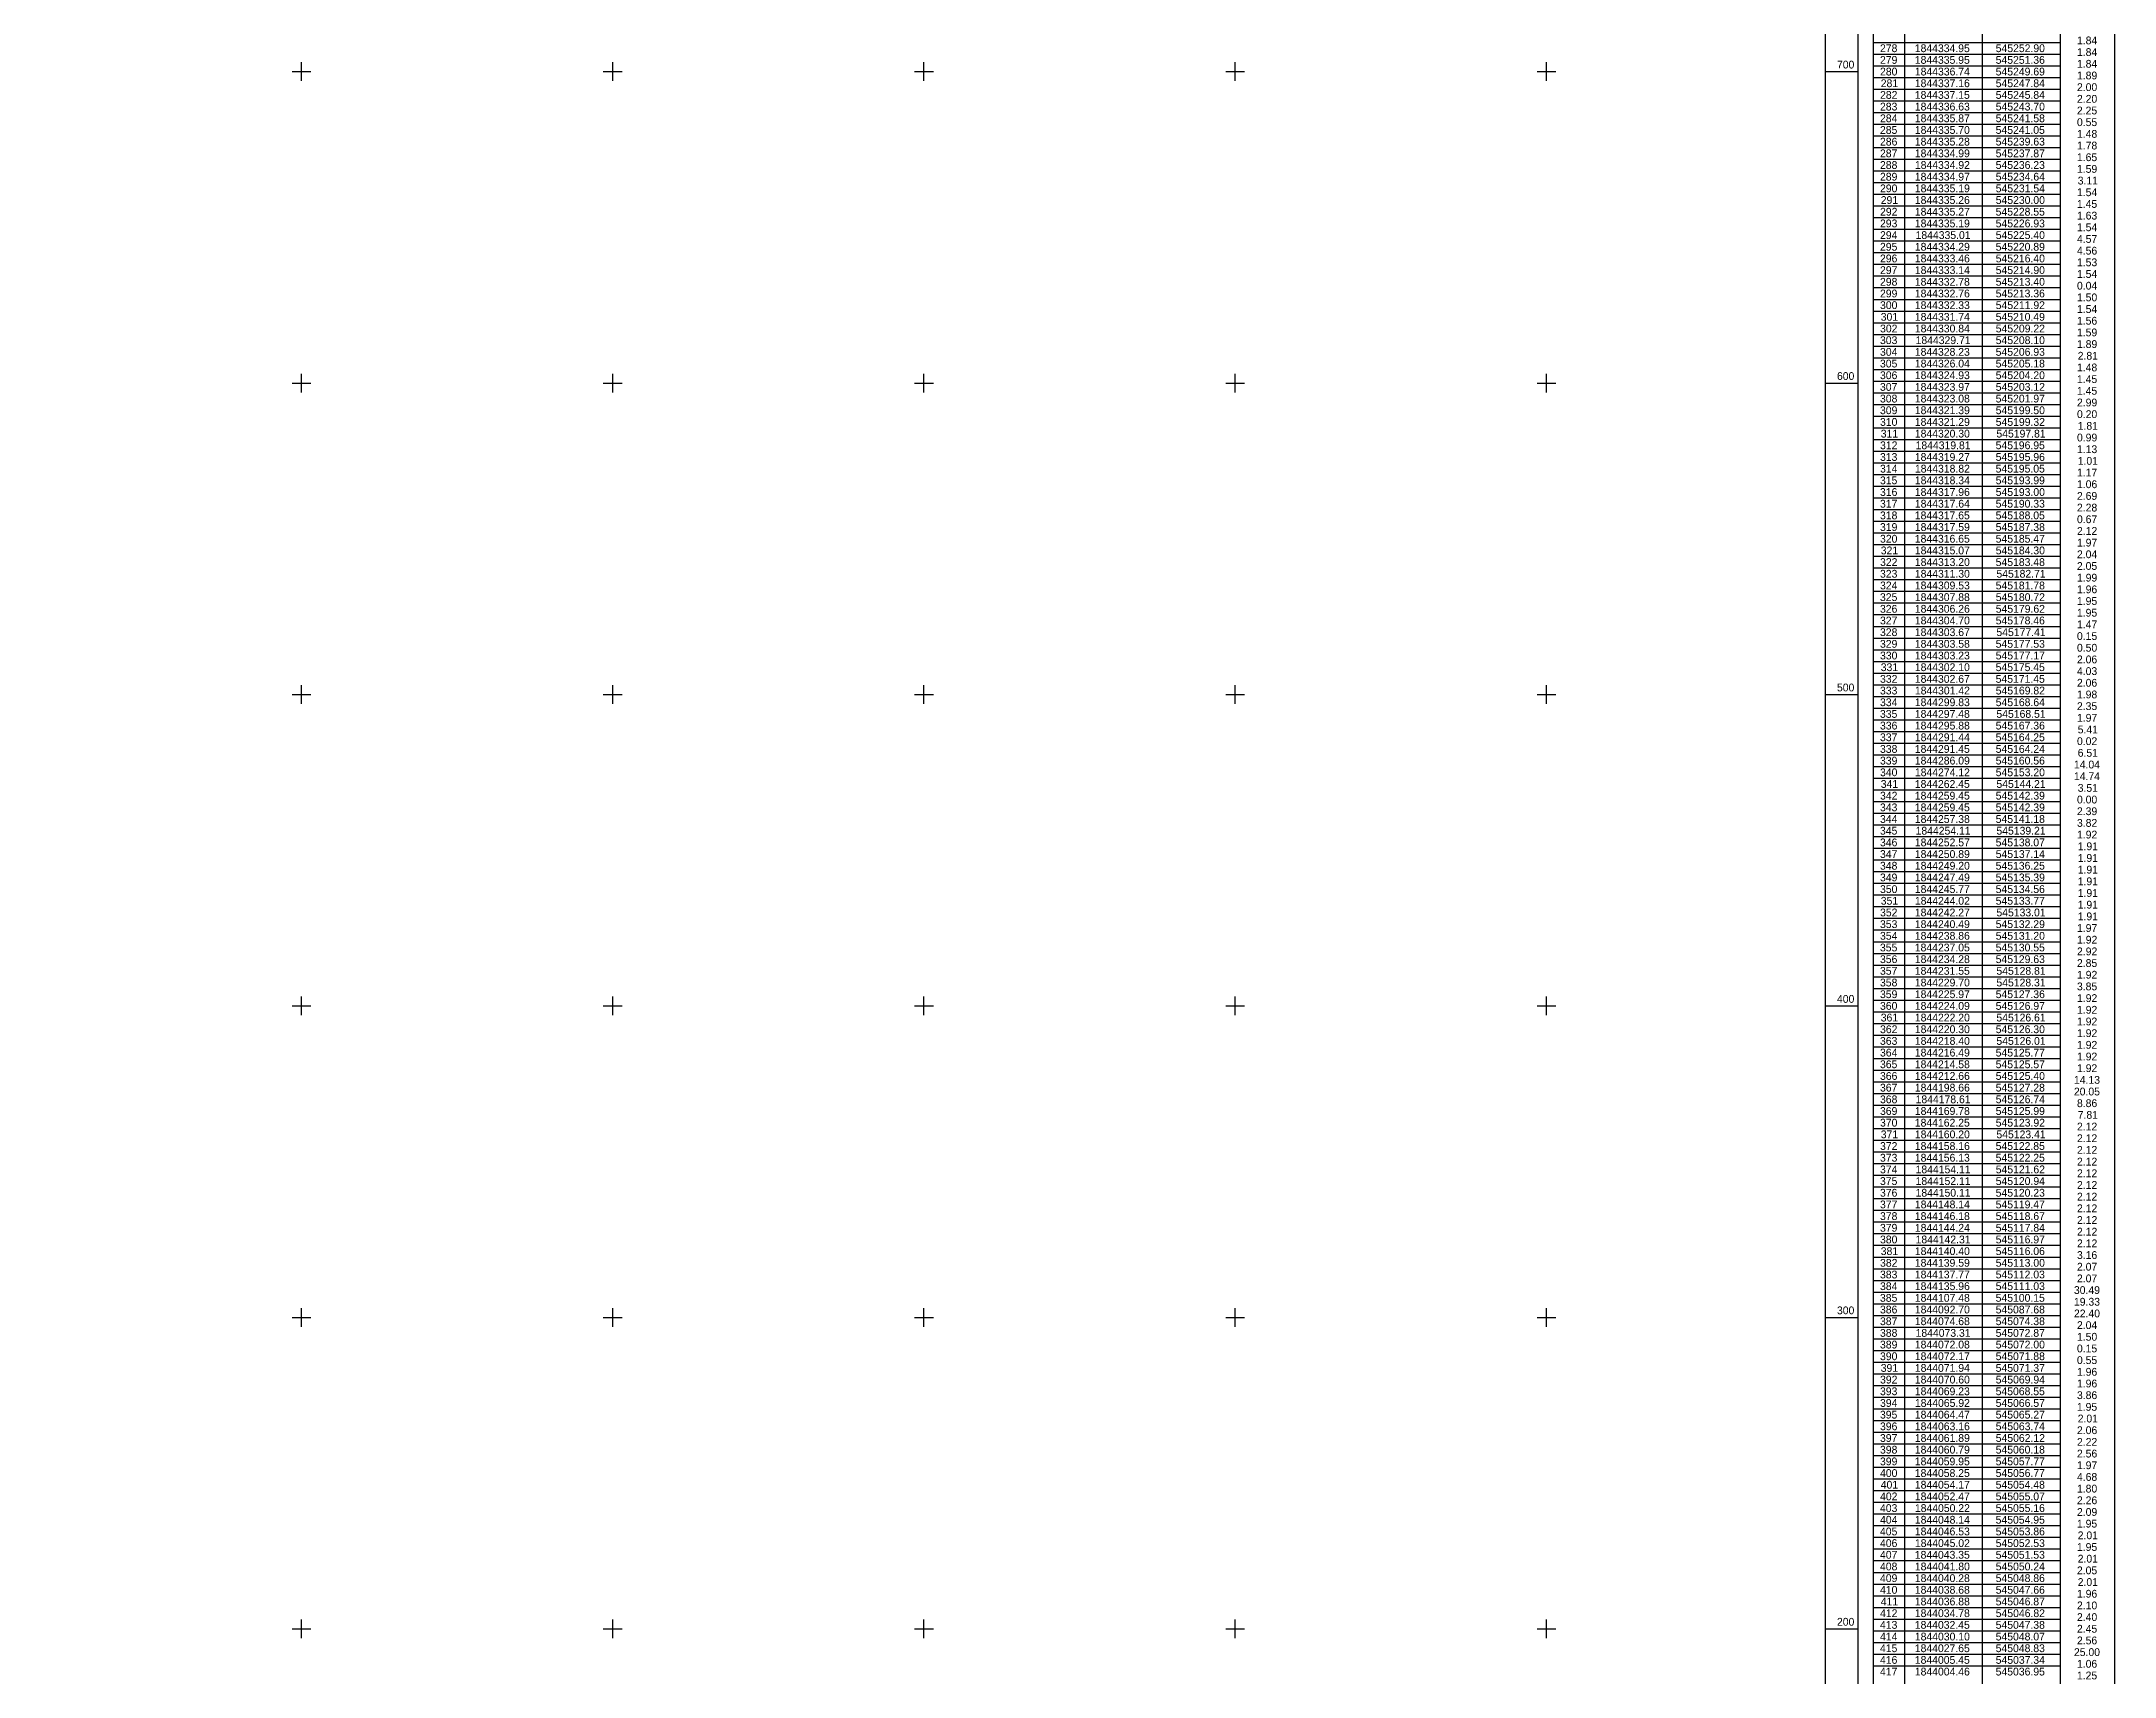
# Model space of a CAD drawing. Extents: x 542197 to 550482, y 1822129 to 1845893.
# Drawn here: x 549817 to 550482, y 1843185 to 1843710 of the extents above; entities that cross this region are included whole.
import ezdxf

# ---------------------------------------------------------------- set-up
doc = ezdxf.new("R2010")
doc.units = 0
doc.layers.add('Level 63', color=7, linetype='Continuous')

msp = doc.modelspace()

# ---------------------------------------------------------------- linework, layer by layer
at = {"layer": 'Level 63'}
for p, q in [((550404.92, 1844759.68), (550404.92, 1842734.38)), ((550414.92, 1844755.73), (550414.92, 1842734.38)), ((550464.92, 1844755.73), (550464.92, 1842734.38)), ((550482.42, 1844759.68), (550482.42, 1842734.38)), ((550439.92, 1844751.88), (550439.92, 1842734.38)), ((550404.92, 1843709.38), (550464.92, 1843709.38)), ((549900, 1843697), (549900, 1843703)), ((550000, 1843697), (550000, 1843703)), ((550100, 1843697), (550100, 1843703)), ((550200, 1843697), (550200, 1843703)), ((550300, 1843697), (550300, 1843703)), ((550404.92, 1843705.63), (550464.92, 1843705.63)), ((549897, 1843700), (549903, 1843700)), ((549997, 1843700), (550003, 1843700)), ((550097, 1843700), (550103, 1843700)), ((550197, 1843700), (550203, 1843700)), ((550297, 1843700), (550303, 1843700)), ((550389.42, 1843700), (550399.92, 1843700)), ((550404.92, 1843701.88), (550464.92, 1843701.88)), ((550404.92, 1843698.13), (550464.92, 1843698.13)), ((550404.92, 1843694.38), (550464.92, 1843694.38)), ((550404.92, 1843690.63), (550464.92, 1843690.63)), ((550404.92, 1843686.88), (550464.92, 1843686.88)), ((550404.92, 1843683.13), (550464.92, 1843683.13)), ((550404.92, 1843679.38), (550464.92, 1843679.38)), ((550404.92, 1843675.63), (550464.92, 1843675.63)), ((550404.92, 1843671.88), (550464.92, 1843671.88)), ((550404.92, 1843668.13), (550464.92, 1843668.13)), ((550404.92, 1843664.38), (550464.92, 1843664.38)), ((550404.92, 1843660.63), (550464.92, 1843660.63)), ((550404.92, 1843656.88), (550464.92, 1843656.88)), ((550404.92, 1843653.13), (550464.92, 1843653.13)), ((550404.92, 1843649.38), (550464.92, 1843649.38)), ((550404.92, 1843645.63), (550464.92, 1843645.63)), ((550404.92, 1843641.88), (550464.92, 1843641.88)), ((550404.92, 1843638.13), (550464.92, 1843638.13)), ((550404.92, 1843634.38), (550464.92, 1843634.38)), ((550404.92, 1843630.63), (550464.92, 1843630.63)), ((550404.92, 1843626.88), (550464.92, 1843626.88)), ((550404.92, 1843623.13), (550464.92, 1843623.13)), ((550404.92, 1843619.38), (550464.92, 1843619.38)), ((550404.92, 1843615.63), (550464.92, 1843615.63)), ((550404.92, 1843611.88), (550464.92, 1843611.88)), ((549900, 1843597), (549900, 1843603)), ((550000, 1843597), (550000, 1843603)), ((550100, 1843597), (550100, 1843603)), ((550200, 1843597), (550200, 1843603)), ((550300, 1843597), (550300, 1843603)), ((550404.92, 1843608.13), (550464.92, 1843608.13)), ((550404.92, 1843604.38), (550464.92, 1843604.38)), ((549897, 1843600), (549903, 1843600)), ((549997, 1843600), (550003, 1843600)), ((550097, 1843600), (550103, 1843600)), ((550197, 1843600), (550203, 1843600)), ((550297, 1843600), (550303, 1843600)), ((550389.42, 1843600), (550399.92, 1843600)), ((550404.92, 1843600.63), (550464.92, 1843600.63)), ((550404.92, 1843596.88), (550464.92, 1843596.88)), ((550404.92, 1843593.13), (550464.92, 1843593.13)), ((550404.92, 1843589.38), (550464.92, 1843589.38)), ((550404.92, 1843585.63), (550464.92, 1843585.63)), ((550404.92, 1843581.88), (550464.92, 1843581.88)), ((550404.92, 1843578.13), (550464.92, 1843578.13)), ((550404.92, 1843574.38), (550464.92, 1843574.38)), ((550404.92, 1843570.63), (550464.92, 1843570.63)), ((550404.92, 1843566.88), (550464.92, 1843566.88)), ((550404.92, 1843563.13), (550464.92, 1843563.13)), ((550404.92, 1843559.38), (550464.92, 1843559.38)), ((550404.92, 1843555.63), (550464.92, 1843555.63)), ((550404.92, 1843551.88), (550464.92, 1843551.88)), ((550404.92, 1843548.13), (550464.92, 1843548.13)), ((550404.92, 1843544.38), (550464.92, 1843544.38)), ((550404.92, 1843540.63), (550464.92, 1843540.63)), ((550404.92, 1843536.88), (550464.92, 1843536.88)), ((550404.92, 1843533.13), (550464.92, 1843533.13)), ((550404.92, 1843529.38), (550464.92, 1843529.38)), ((550404.92, 1843525.63), (550464.92, 1843525.63)), ((550404.92, 1843521.88), (550464.92, 1843521.88)), ((550404.92, 1843518.13), (550464.92, 1843518.13)), ((550404.92, 1843514.38), (550464.92, 1843514.38)), ((550404.92, 1843510.63), (550464.92, 1843510.63)), ((549900, 1843497), (549900, 1843503)), ((550000, 1843497), (550000, 1843503)), ((550100, 1843497), (550100, 1843503)), ((550200, 1843497), (550200, 1843503)), ((550300, 1843497), (550300, 1843503)), ((550404.92, 1843506.88), (550464.92, 1843506.88)), ((550404.92, 1843503.13), (550464.92, 1843503.13)), ((549897, 1843500), (549903, 1843500)), ((549997, 1843500), (550003, 1843500)), ((550097, 1843500), (550103, 1843500)), ((550197, 1843500), (550203, 1843500)), ((550297, 1843500), (550303, 1843500)), ((550389.42, 1843500), (550399.92, 1843500)), ((550404.92, 1843499.38), (550464.92, 1843499.38)), ((550404.92, 1843495.63), (550464.92, 1843495.63)), ((550404.92, 1843491.88), (550464.92, 1843491.88)), ((550404.92, 1843488.13), (550464.92, 1843488.13)), ((550404.92, 1843484.38), (550464.92, 1843484.38)), ((550404.92, 1843480.63), (550464.92, 1843480.63)), ((550404.92, 1843476.88), (550464.92, 1843476.88)), ((550404.92, 1843473.13), (550464.92, 1843473.13)), ((550404.92, 1843469.38), (550464.92, 1843469.38)), ((550404.92, 1843465.63), (550464.92, 1843465.63)), ((550404.92, 1843461.88), (550464.92, 1843461.88)), ((550404.92, 1843458.13), (550464.92, 1843458.13)), ((550404.92, 1843454.38), (550464.92, 1843454.38)), ((550404.92, 1843450.63), (550464.92, 1843450.63)), ((550404.92, 1843446.88), (550464.92, 1843446.88)), ((550404.92, 1843443.13), (550464.92, 1843443.13)), ((550404.92, 1843439.38), (550464.92, 1843439.38)), ((550404.92, 1843435.63), (550464.92, 1843435.63)), ((550404.92, 1843431.88), (550464.92, 1843431.88)), ((550404.92, 1843428.13), (550464.92, 1843428.13)), ((550404.92, 1843424.38), (550464.92, 1843424.38)), ((550404.92, 1843420.63), (550464.92, 1843420.63)), ((550404.92, 1843416.88), (550464.92, 1843416.88)), ((550404.92, 1843413.13), (550464.92, 1843413.13)), ((550404.92, 1843409.38), (550464.92, 1843409.38)), ((549900, 1843397), (549900, 1843403)), ((550000, 1843397), (550000, 1843403)), ((550100, 1843397), (550100, 1843403)), ((550200, 1843397), (550200, 1843403)), ((550300, 1843397), (550300, 1843403)), ((550404.92, 1843405.63), (550464.92, 1843405.63)), ((549897, 1843400), (549903, 1843400)), ((549997, 1843400), (550003, 1843400)), ((550097, 1843400), (550103, 1843400)), ((550197, 1843400), (550203, 1843400)), ((550297, 1843400), (550303, 1843400)), ((550389.42, 1843400), (550399.92, 1843400)), ((550404.92, 1843401.88), (550464.92, 1843401.88)), ((550404.92, 1843398.13), (550464.92, 1843398.13)), ((550404.92, 1843394.38), (550464.92, 1843394.38)), ((550404.92, 1843390.63), (550464.92, 1843390.63)), ((550404.92, 1843386.88), (550464.92, 1843386.88)), ((550404.92, 1843383.13), (550464.92, 1843383.13)), ((550404.92, 1843379.38), (550464.92, 1843379.38)), ((550404.92, 1843375.63), (550464.92, 1843375.63)), ((550404.92, 1843371.88), (550464.92, 1843371.88)), ((550404.92, 1843368.13), (550464.92, 1843368.13)), ((550404.92, 1843364.38), (550464.92, 1843364.38)), ((550404.92, 1843360.63), (550464.92, 1843360.63)), ((550404.92, 1843356.88), (550464.92, 1843356.88)), ((550404.92, 1843353.13), (550464.92, 1843353.13)), ((550404.92, 1843349.38), (550464.92, 1843349.38)), ((550404.92, 1843345.63), (550464.92, 1843345.63)), ((550404.92, 1843341.88), (550464.92, 1843341.88)), ((550404.92, 1843338.13), (550464.92, 1843338.13)), ((550404.92, 1843334.38), (550464.92, 1843334.38)), ((550404.92, 1843330.63), (550464.92, 1843330.63)), ((550404.92, 1843326.88), (550464.92, 1843326.88)), ((550404.92, 1843323.13), (550464.92, 1843323.13)), ((550404.92, 1843319.38), (550464.92, 1843319.38)), ((550404.92, 1843315.63), (550464.92, 1843315.63)), ((550404.92, 1843311.88), (550464.92, 1843311.88)), ((549900, 1843297), (549900, 1843303)), ((550000, 1843297), (550000, 1843303)), ((550100, 1843297), (550100, 1843303)), ((550200, 1843297), (550200, 1843303)), ((550300, 1843297), (550300, 1843303)), ((550404.92, 1843308.13), (550464.92, 1843308.13)), ((550404.92, 1843304.38), (550464.92, 1843304.38)), ((549897, 1843300), (549903, 1843300)), ((549997, 1843300), (550003, 1843300)), ((550097, 1843300), (550103, 1843300)), ((550197, 1843300), (550203, 1843300)), ((550297, 1843300), (550303, 1843300)), ((550389.42, 1843300), (550399.92, 1843300)), ((550404.92, 1843300.63), (550464.92, 1843300.63)), ((550404.92, 1843296.88), (550464.92, 1843296.88)), ((550404.92, 1843293.13), (550464.92, 1843293.13)), ((550404.92, 1843289.38), (550464.92, 1843289.38)), ((550404.92, 1843285.63), (550464.92, 1843285.63)), ((550404.92, 1843281.88), (550464.92, 1843281.88)), ((550404.92, 1843278.13), (550464.92, 1843278.13)), ((550404.92, 1843274.38), (550464.92, 1843274.38)), ((550404.92, 1843270.63), (550464.92, 1843270.63)), ((550404.92, 1843266.88), (550464.92, 1843266.88)), ((550404.92, 1843263.13), (550464.92, 1843263.13)), ((550404.92, 1843259.38), (550464.92, 1843259.38)), ((550404.92, 1843255.63), (550464.92, 1843255.63)), ((550404.92, 1843251.88), (550464.92, 1843251.88)), ((550404.92, 1843248.13), (550464.92, 1843248.13)), ((550404.92, 1843244.38), (550464.92, 1843244.38)), ((550404.92, 1843240.63), (550464.92, 1843240.63)), ((550404.92, 1843236.88), (550464.92, 1843236.88)), ((550404.92, 1843233.13), (550464.92, 1843233.13)), ((550404.92, 1843229.38), (550464.92, 1843229.38)), ((550404.92, 1843225.63), (550464.92, 1843225.63)), ((550404.92, 1843221.88), (550464.92, 1843221.88)), ((550404.92, 1843218.13), (550464.92, 1843218.13)), ((550404.92, 1843214.38), (550464.92, 1843214.38)), ((550404.92, 1843210.63), (550464.92, 1843210.63)), ((549900, 1843197), (549900, 1843203)), ((550000, 1843197), (550000, 1843203)), ((550100, 1843197), (550100, 1843203)), ((550200, 1843197), (550200, 1843203)), ((550300, 1843197), (550300, 1843203)), ((550404.92, 1843206.88), (550464.92, 1843206.88)), ((550404.92, 1843203.13), (550464.92, 1843203.13)), ((549897, 1843200), (549903, 1843200)), ((549997, 1843200), (550003, 1843200)), ((550097, 1843200), (550103, 1843200)), ((550197, 1843200), (550203, 1843200)), ((550297, 1843200), (550303, 1843200)), ((550389.42, 1843200), (550399.92, 1843200)), ((550404.92, 1843199.38), (550464.92, 1843199.38)), ((550404.92, 1843195.63), (550464.92, 1843195.63)), ((550404.92, 1843191.88), (550464.92, 1843191.88)), ((550404.92, 1843188.13), (550464.92, 1843188.13))]:
    msp.add_line(p, q, dxfattribs=at)
for points in [[(542202.44, 1845862.31), (550399.92, 1845862.31), (550399.92, 1839658.45), (542202.44, 1839658.45), (542202.44, 1845862.31)], [(542212.94, 1845851.81), (550389.42, 1845851.81), (550389.42, 1839668.95), (542212.94, 1839668.95), (542212.94, 1845851.81)]]:
    msp.add_lwpolyline(points, dxfattribs=at)

# ---------------------------------------------------------------- texts
for s, p in [('278', (550407.08, 1843706.26)), ('1844334.95', (550418.26, 1843706.26)), ('545252.90', (550444.25, 1843706.26)), ('1.84', (550470.35, 1843708.76)), ('700', (550393.26, 1843701)), ('279', (550407.08, 1843702.51)), ('1844335.95', (550418.26, 1843702.51)), ('545251.36', (550444.24, 1843702.51)), ('1.84', (550470.35, 1843705.01)), ('1.84', (550470.35, 1843701.26)), ('280', (550407.09, 1843698.76)), ('281', (550407.32, 1843695.01)), ('1844336.74', (550418.28, 1843698.76)), ('1844337.16', (550418.27, 1843695.01)), ('545249.69', (550444.24, 1843698.76)), ('545247.84', (550444.25, 1843695.01)), ('2.00', (550470.35, 1843693.76)), ('1.89', (550470.35, 1843697.51)), ('283', (550407.08, 1843687.51)), ('282', (550407.1, 1843691.26)), ('1844337.15', (550418.26, 1843691.26)), ('1844336.63', (550418.27, 1843687.51)), ('545245.84', (550444.25, 1843691.26)), ('545243.70', (550444.25, 1843687.51)), ('2.25', (550470.34, 1843686.26)), ('2.20', (550470.35, 1843690.01)), ('285', (550407.07, 1843680.01)), ('284', (550407.09, 1843683.76)), ('1844335.87', (550418.27, 1843683.76)), ('1844335.70', (550418.28, 1843680.01)), ('545241.58', (550444.24, 1843683.76)), ('545241.05', (550444.23, 1843680.01)), ('0.55', (550470.34, 1843682.51)), ('286', (550407.08, 1843676.26)), ('1844335.28', (550418.27, 1843676.26)), ('545239.63', (550444.24, 1843676.26)), ('1.48', (550470.35, 1843678.76)), ('1.78', (550470.35, 1843675.01)), ('287', (550407.08, 1843672.51)), ('288', (550407.08, 1843668.76)), ('1844334.99', (550418.27, 1843672.51)), ('1844334.92', (550418.29, 1843668.76)), ('545237.87', (550444.24, 1843672.51)), ('545236.23', (550444.24, 1843668.76)), ('1.65', (550470.34, 1843671.26)), ('1.59', (550470.35, 1843667.51)), ('289', (550407.08, 1843665.01)), ('290', (550407.09, 1843661.26)), ('1844335.19', (550418.27, 1843661.26)), ('1844334.97', (550418.27, 1843665.01)), ('545234.64', (550444.25, 1843665.01)), ('545231.54', (550444.25, 1843661.26)), ('1.54', (550470.35, 1843660.01)), ('3.11', (550470.59, 1843663.76)), ('292', (550407.1, 1843653.76)), ('291', (550407.32, 1843657.51)), ('1844335.26', (550418.27, 1843657.51)), ('1844335.27', (550418.27, 1843653.76)), ('545228.55', (550444.23, 1843653.76)), ('545230.00', (550444.25, 1843657.51)), ('1.45', (550470.34, 1843656.26)), ('293', (550407.08, 1843650.01)), ('294', (550407.09, 1843646.26)), ('1844335.19', (550418.27, 1843650.01)), ('1844335.01', (550418.51, 1843646.26)), ('545226.93', (550444.24, 1843650.01)), ('545225.40', (550444.25, 1843646.26)), ('1.63', (550470.35, 1843652.51)), ('1.54', (550470.35, 1843648.76)), ('295', (550407.07, 1843642.51)), ('1844334.29', (550418.27, 1843642.51)), ('545220.89', (550444.24, 1843642.51)), ('4.57', (550470.35, 1843645.01)), ('4.56', (550470.35, 1843641.26)), ('296', (550407.08, 1843638.76)), ('297', (550407.08, 1843635.01)), ('1844333.46', (550418.27, 1843638.76)), ('1844333.14', (550418.28, 1843635.01)), ('545216.40', (550444.25, 1843638.76)), ('545214.90', (550444.25, 1843635.01)), ('1.53', (550470.35, 1843637.51)), ('1.54', (550470.35, 1843633.76)), ('298', (550407.08, 1843631.26)), ('299', (550407.08, 1843627.51)), ('1844332.78', (550418.27, 1843631.26)), ('1844332.76', (550418.27, 1843627.51)), ('545213.40', (550444.25, 1843631.26)), ('545213.36', (550444.24, 1843627.51)), ('0.04', (550470.35, 1843630.01)), ('1.50', (550470.35, 1843626.26)), ('300', (550407.09, 1843623.76)), ('301', (550407.32, 1843620.01)), ('1844332.33', (550418.27, 1843623.76)), ('1844331.74', (550418.28, 1843620.01)), ('545210.49', (550444.24, 1843620.01)), ('545211.92', (550444.26, 1843623.76)), ('1.54', (550470.35, 1843622.51)), ('302', (550407.1, 1843616.26)), ('1844330.84', (550418.28, 1843616.26)), ('545209.22', (550444.26, 1843616.26)), ('1.56', (550470.35, 1843618.76)), ('1.59', (550470.35, 1843615.01)), ('303', (550407.08, 1843612.51)), ('304', (550407.09, 1843608.76)), ('1844328.23', (550418.27, 1843608.76)), ('1844329.71', (550418.51, 1843612.51)), ('545208.10', (550444.25, 1843612.51)), ('545206.93', (550444.24, 1843608.76)), ('1.89', (550470.35, 1843611.26)), ('2.81', (550470.59, 1843607.51)), ('600', (550393.26, 1843601)), ('305', (550407.07, 1843605.01)), ('306', (550407.08, 1843601.26)), ('1844326.04', (550418.28, 1843605.01)), ('1844324.93', (550418.27, 1843601.26)), ('545205.18', (550444.24, 1843605.01)), ('545204.20', (550444.25, 1843601.26)), ('1.45', (550470.34, 1843600.01)), ('1.48', (550470.35, 1843603.76)), ('307', (550407.08, 1843597.51)), ('308', (550407.08, 1843593.76)), ('1844323.08', (550418.27, 1843593.76)), ('1844323.97', (550418.27, 1843597.51)), ('545201.97', (550444.24, 1843593.76)), ('545203.12', (550444.26, 1843597.51)), ('1.45', (550470.34, 1843596.26)), ('309', (550407.08, 1843590.01)), ('310', (550407.09, 1843586.26)), ('1844321.39', (550418.27, 1843590.01)), ('1844321.29', (550418.27, 1843586.26)), ('545199.50', (550444.25, 1843590.01)), ('545199.32', (550444.26, 1843586.26)), ('0.20', (550470.35, 1843588.76)), ('2.99', (550470.35, 1843592.51)), ('311', (550407.32, 1843582.51)), ('1844320.30', (550418.28, 1843582.51)), ('545197.81', (550444.48, 1843582.51)), ('0.99', (550470.35, 1843581.26)), ('1.81', (550470.59, 1843585.01)), ('313', (550407.08, 1843575.01)), ('312', (550407.1, 1843578.76)), ('1844319.27', (550418.27, 1843575.01)), ('1844319.81', (550418.51, 1843578.76)), ('545196.95', (550444.23, 1843578.76)), ('545195.96', (550444.24, 1843575.01)), ('1.13', (550470.35, 1843577.51)), ('1.01', (550470.59, 1843573.76)), ('315', (550407.07, 1843567.51)), ('314', (550407.09, 1843571.26)), ('1844318.34', (550418.28, 1843567.51)), ('1844318.82', (550418.29, 1843571.26)), ('545195.05', (550444.23, 1843571.26)), ('545193.99', (550444.24, 1843567.51)), ('1.17', (550470.35, 1843570.01)), ('1.06', (550470.35, 1843566.26)), ('316', (550407.08, 1843563.76)), ('317', (550407.08, 1843560.01)), ('1844317.96', (550418.27, 1843563.76)), ('1844317.64', (550418.28, 1843560.01)), ('545193.00', (550444.25, 1843563.76)), ('545190.33', (550444.24, 1843560.01)), ('2.69', (550470.35, 1843562.51)), ('318', (550407.08, 1843556.26)), ('1844317.65', (550418.26, 1843556.26)), ('545188.05', (550444.23, 1843556.26)), ('0.67', (550470.35, 1843555.01)), ('2.28', (550470.35, 1843558.76)), ('319', (550407.08, 1843552.51)), ('320', (550407.09, 1843548.76)), ('1844317.59', (550418.27, 1843552.51)), ('1844316.65', (550418.26, 1843548.76)), ('545187.38', (550444.24, 1843552.51)), ('545185.47', (550444.24, 1843548.76)), ('2.12', (550470.36, 1843551.26)), ('1.97', (550470.35, 1843547.51)), ('322', (550407.1, 1843541.26)), ('321', (550407.32, 1843545.01)), ('1844315.07', (550418.27, 1843545.01)), ('1844313.20', (550418.28, 1843541.26)), ('545183.48', (550444.24, 1843541.26)), ('545184.30', (550444.25, 1843545.01)), ('2.05', (550470.34, 1843540.01)), ('2.04', (550470.35, 1843543.76)), ('323', (550407.08, 1843537.51)), ('324', (550407.09, 1843533.76)), ('1844311.30', (550418.28, 1843537.51)), ('1844309.53', (550418.27, 1843533.76)), ('545181.78', (550444.24, 1843533.76)), ('545182.71', (550444.48, 1843537.51)), ('1.99', (550470.35, 1843536.26)), ('325', (550407.07, 1843530.01)), ('326', (550407.08, 1843526.26)), ('1844307.88', (550418.27, 1843530.01)), ('1844306.26', (550418.27, 1843526.26)), ('545180.72', (550444.26, 1843530.01)), ('545179.62', (550444.26, 1843526.26)), ('1.95', (550470.34, 1843528.76)), ('1.96', (550470.35, 1843532.51)), ('327', (550407.08, 1843522.51)), ('1844304.70', (550418.28, 1843522.51)), ('545178.46', (550444.24, 1843522.51)), ('1.95', (550470.34, 1843525.01)), ('1.47', (550470.35, 1843521.26)), ('328', (550407.08, 1843518.76)), ('329', (550407.08, 1843515.01)), ('1844303.58', (550418.27, 1843515.01)), ('1844303.67', (550418.27, 1843518.76)), ('545177.53', (550444.24, 1843515.01)), ('545177.41', (550444.48, 1843518.76)), ('0.15', (550470.34, 1843517.51)), ('0.50', (550470.35, 1843513.76)), ('330', (550407.09, 1843511.26)), ('331', (550407.32, 1843507.51)), ('1844303.23', (550418.27, 1843511.26)), ('1844302.10', (550418.28, 1843507.51)), ('545175.45', (550444.23, 1843507.51)), ('545177.17', (550444.24, 1843511.26)), ('4.03', (550470.35, 1843506.26)), ('2.06', (550470.35, 1843510.01)), ('500', (550393.26, 1843501)), ('333', (550407.08, 1843500.01)), ('332', (550407.1, 1843503.76)), ('1844302.67', (550418.27, 1843503.76)), ('1844301.42', (550418.29, 1843500.01)), ('545171.45', (550444.23, 1843503.76)), ('545169.82', (550444.26, 1843500.01)), ('2.06', (550470.35, 1843502.51)), ('334', (550407.09, 1843496.26)), ('1844299.83', (550418.27, 1843496.26)), ('545168.64', (550444.25, 1843496.26)), ('2.35', (550470.34, 1843495.01)), ('1.98', (550470.35, 1843498.76)), ('335', (550407.07, 1843492.51)), ('336', (550407.08, 1843488.76)), ('1844297.48', (550418.27, 1843492.51)), ('1844295.88', (550418.27, 1843488.76)), ('545167.36', (550444.24, 1843488.76)), ('545168.51', (550444.48, 1843492.51)), ('1.97', (550470.35, 1843491.26)), ('5.41', (550470.59, 1843487.51)), ('337', (550407.08, 1843485.01)), ('338', (550407.08, 1843481.26)), ('1844291.45', (550418.26, 1843481.26)), ('1844291.44', (550418.28, 1843485.01)), ('545164.25', (550444.23, 1843485.01)), ('545164.24', (550444.25, 1843481.26)), ('0.02', (550470.36, 1843483.76)), ('6.51', (550470.59, 1843480.01)), ('339', (550407.08, 1843477.51)), ('340', (550407.09, 1843473.76)), ('1844286.09', (550418.27, 1843477.51)), ('1844274.12', (550418.29, 1843473.76)), ('545160.56', (550444.24, 1843477.51)), ('545153.20', (550444.25, 1843473.76)), ('14.04', (550469.38, 1843476.26)), ('341', (550407.32, 1843470.01)), ('1844262.45', (550418.26, 1843470.01)), ('545144.21', (550444.48, 1843470.01)), ('14.74', (550469.38, 1843472.51)), ('3.51', (550470.59, 1843468.76)), ('343', (550407.08, 1843462.51)), ('342', (550407.1, 1843466.26)), ('1844259.45', (550418.26, 1843466.26)), ('1844259.45', (550418.26, 1843462.51)), ('545142.39', (550444.24, 1843466.26)), ('545142.39', (550444.24, 1843462.51)), ('0.00', (550470.35, 1843465.01)), ('2.39', (550470.35, 1843461.26)), ('345', (550407.07, 1843455.01)), ('344', (550407.09, 1843458.76)), ('1844257.38', (550418.27, 1843458.76)), ('1844254.11', (550418.51, 1843455.01)), ('545141.18', (550444.24, 1843458.76)), ('545139.21', (550444.48, 1843455.01)), ('3.82', (550470.36, 1843457.51)), ('1.92', (550470.36, 1843453.76)), ('346', (550407.08, 1843451.26)), ('347', (550407.08, 1843447.51)), ('1844250.89', (550418.27, 1843447.51)), ('1844252.57', (550418.27, 1843451.26)), ('545138.07', (550444.24, 1843451.26)), ('545137.14', (550444.25, 1843447.51)), ('1.91', (550470.59, 1843450.01)), ('348', (550407.08, 1843443.76)), ('349', (550407.08, 1843440.01)), ('1844247.49', (550418.27, 1843440.01)), ('1844249.20', (550418.28, 1843443.76)), ('545136.25', (550444.23, 1843443.76)), ('545135.39', (550444.24, 1843440.01)), ('1.91', (550470.59, 1843446.26)), ('1.91', (550470.59, 1843442.51)), ('350', (550407.09, 1843436.26)), ('1844245.77', (550418.27, 1843436.26)), ('545134.56', (550444.24, 1843436.26)), ('1.91', (550470.59, 1843438.76)), ('1.91', (550470.59, 1843435.01)), ('352', (550407.1, 1843428.76)), ('351', (550407.32, 1843432.51)), ('1844242.27', (550418.27, 1843428.76)), ('1844244.02', (550418.29, 1843432.51)), ('545133.77', (550444.24, 1843432.51)), ('545133.01', (550444.48, 1843428.76)), ('1.91', (550470.59, 1843431.26)), ('1.91', (550470.59, 1843427.51)), ('353', (550407.08, 1843425.01)), ('354', (550407.09, 1843421.26)), ('1844240.49', (550418.27, 1843425.01)), ('1844238.86', (550418.27, 1843421.26)), ('545132.29', (550444.24, 1843425.01)), ('545131.20', (550444.25, 1843421.26)), ('1.97', (550470.35, 1843423.76)), ('1.92', (550470.36, 1843420.01)), ('355', (550407.07, 1843417.51)), ('356', (550407.08, 1843413.76)), ('1844237.05', (550418.26, 1843417.51)), ('1844234.28', (550418.27, 1843413.76)), ('545130.55', (550444.23, 1843417.51)), ('545129.63', (550444.24, 1843413.76)), ('2.92', (550470.36, 1843416.26)), ('357', (550407.08, 1843410.01)), ('1844231.55', (550418.26, 1843410.01)), ('545128.81', (550444.48, 1843410.01)), ('2.85', (550470.34, 1843412.51)), ('1.92', (550470.36, 1843408.76)), ('400', (550393.26, 1843401)), ('358', (550407.08, 1843406.26)), ('359', (550407.08, 1843402.51)), ('1844229.70', (550418.28, 1843406.26)), ('1844225.97', (550418.27, 1843402.51)), ('545127.36', (550444.24, 1843402.51)), ('545128.31', (550444.48, 1843406.26)), ('3.85', (550470.34, 1843405.01)), ('1.92', (550470.36, 1843401.26)), ('360', (550407.09, 1843398.76)), ('361', (550407.32, 1843395.01)), ('1844224.09', (550418.27, 1843398.76)), ('1844222.20', (550418.28, 1843395.01)), ('545126.97', (550444.24, 1843398.76)), ('545126.61', (550444.48, 1843395.01)), ('1.92', (550470.36, 1843397.51)), ('1.92', (550470.36, 1843393.76)), ('363', (550407.08, 1843387.51)), ('362', (550407.1, 1843391.26)), ('1844220.30', (550418.28, 1843391.26)), ('1844218.40', (550418.28, 1843387.51)), ('545126.30', (550444.25, 1843391.26)), ('545126.01', (550444.48, 1843387.51)), ('1.92', (550470.36, 1843390.01)), ('365', (550407.07, 1843380.01)), ('364', (550407.09, 1843383.76)), ('1844216.49', (550418.27, 1843383.76)), ('1844214.58', (550418.27, 1843380.01)), ('545125.77', (550444.24, 1843383.76)), ('545125.57', (550444.24, 1843380.01)), ('1.92', (550470.36, 1843386.26)), ('1.92', (550470.36, 1843382.51)), ('366', (550407.08, 1843376.26)), ('1844212.66', (550418.27, 1843376.26)), ('545125.40', (550444.25, 1843376.26)), ('14.13', (550469.38, 1843375.01)), ('1.92', (550470.36, 1843378.76)), ('367', (550407.08, 1843372.51)), ('368', (550407.08, 1843368.76)), ('1844198.66', (550418.27, 1843372.51)), ('1844178.61', (550418.51, 1843368.76)), ('545127.28', (550444.24, 1843372.51)), ('545126.74', (550444.25, 1843368.76)), ('20.05', (550469.37, 1843371.26)), ('8.86', (550470.35, 1843367.51)), ('369', (550407.08, 1843365.01)), ('370', (550407.09, 1843361.26)), ('1844169.78', (550418.27, 1843365.01)), ('1844162.25', (550418.26, 1843361.26)), ('545125.99', (550444.24, 1843365.01)), ('545123.92', (550444.26, 1843361.26)), ('2.12', (550470.36, 1843360.01)), ('7.81', (550470.59, 1843363.76)), ('372', (550407.1, 1843353.76)), ('371', (550407.32, 1843357.51)), ('1844160.20', (550418.28, 1843357.51)), ('1844158.16', (550418.27, 1843353.76)), ('545122.85', (550444.23, 1843353.76)), ('545123.41', (550444.48, 1843357.51)), ('2.12', (550470.36, 1843356.26)), ('373', (550407.08, 1843350.01)), ('1844156.13', (550418.27, 1843350.01)), ('545122.25', (550444.23, 1843350.01)), ('2.12', (550470.36, 1843352.51)), ('2.12', (550470.36, 1843348.76)), ('375', (550407.07, 1843342.51)), ('374', (550407.09, 1843346.26)), ('1844154.11', (550418.51, 1843346.26)), ('1844152.11', (550418.51, 1843342.51)), ('545120.94', (550444.25, 1843342.51)), ('545121.62', (550444.26, 1843346.26)), ('2.12', (550470.36, 1843345.01)), ('2.12', (550470.36, 1843341.26)), ('376', (550407.08, 1843338.76)), ('377', (550407.08, 1843335.01)), ('1844148.14', (550418.28, 1843335.01)), ('1844150.11', (550418.51, 1843338.76)), ('545120.23', (550444.24, 1843338.76)), ('545119.47', (550444.24, 1843335.01)), ('2.12', (550470.36, 1843337.51)), ('2.12', (550470.36, 1843333.76)), ('378', (550407.08, 1843331.26)), ('379', (550407.08, 1843327.51)), ('1844146.18', (550418.27, 1843331.26)), ('1844144.24', (550418.28, 1843327.51)), ('545118.67', (550444.24, 1843331.26)), ('545117.84', (550444.25, 1843327.51)), ('2.12', (550470.36, 1843330.01)), ('380', (550407.09, 1843323.76)), ('381', (550407.32, 1843320.01)), ('1844140.40', (550418.28, 1843320.01)), ('1844142.31', (550418.51, 1843323.76)), ('545116.97', (550444.24, 1843323.76)), ('545116.06', (550444.24, 1843320.01)), ('2.12', (550470.36, 1843326.26)), ('2.12', (550470.36, 1843322.51)), ('382', (550407.1, 1843316.26)), ('1844139.59', (550418.27, 1843316.26)), ('545113.00', (550444.25, 1843316.26)), ('3.16', (550470.35, 1843318.76)), ('2.07', (550470.35, 1843315.01)), ('383', (550407.08, 1843312.51)), ('384', (550407.09, 1843308.76)), ('1844137.77', (550418.27, 1843312.51)), ('1844135.96', (550418.27, 1843308.76)), ('545112.03', (550444.24, 1843312.51)), ('545111.03', (550444.24, 1843308.76)), ('30.49', (550469.37, 1843307.51)), ('2.07', (550470.35, 1843311.26)), ('300', (550393.26, 1843301)), ('385', (550407.07, 1843305.01)), ('386', (550407.08, 1843301.26)), ('1844107.48', (550418.27, 1843305.01)), ('1844092.70', (550418.28, 1843301.26)), ('545100.15', (550444.23, 1843305.01)), ('545087.68', (550444.24, 1843301.26)), ('22.40', (550469.38, 1843300.01)), ('19.33', (550469.38, 1843303.76)), ('387', (550407.08, 1843297.51)), ('388', (550407.08, 1843293.76)), ('1844074.68', (550418.27, 1843297.51)), ('1844073.31', (550418.51, 1843293.76)), ('545074.38', (550444.24, 1843297.51)), ('545072.87', (550444.24, 1843293.76)), ('2.04', (550470.35, 1843296.26)), ('389', (550407.08, 1843290.01)), ('1844072.08', (550418.27, 1843290.01)), ('545072.00', (550444.25, 1843290.01)), ('0.15', (550470.34, 1843288.76)), ('1.50', (550470.35, 1843292.51)), ('390', (550407.09, 1843286.26)), ('391', (550407.32, 1843282.51)), ('1844072.17', (550418.27, 1843286.26)), ('1844071.94', (550418.28, 1843282.51)), ('545071.88', (550444.24, 1843286.26)), ('545071.37', (550444.24, 1843282.51)), ('0.55', (550470.34, 1843285.01)), ('1.96', (550470.35, 1843281.26)), ('393', (550407.08, 1843275.01)), ('392', (550407.1, 1843278.76)), ('1844070.60', (550418.28, 1843278.76)), ('1844069.23', (550418.27, 1843275.01)), ('545068.55', (550444.23, 1843275.01)), ('545069.94', (550444.25, 1843278.76)), ('3.86', (550470.35, 1843273.76)), ('1.96', (550470.35, 1843277.51)), ('395', (550407.07, 1843267.51)), ('394', (550407.09, 1843271.26)), ('1844064.47', (550418.27, 1843267.51)), ('1844065.92', (550418.29, 1843271.26)), ('545066.57', (550444.24, 1843271.26)), ('545065.27', (550444.24, 1843267.51)), ('1.95', (550470.34, 1843270.01)), ('396', (550407.08, 1843263.76)), ('397', (550407.08, 1843260.01)), ('1844061.89', (550418.27, 1843260.01)), ('1844063.16', (550418.27, 1843263.76)), ('545063.74', (550444.25, 1843263.76)), ('545062.12', (550444.26, 1843260.01)), ('2.06', (550470.35, 1843262.51)), ('2.01', (550470.59, 1843266.26)), ('398', (550407.08, 1843256.26)), ('1844060.79', (550418.27, 1843256.26)), ('545060.18', (550444.24, 1843256.26)), ('2.56', (550470.35, 1843255.01)), ('2.22', (550470.36, 1843258.76)), ('400', (550407.09, 1843248.76)), ('399', (550407.08, 1843252.51)), ('1844059.95', (550418.26, 1843252.51)), ('1844058.25', (550418.26, 1843248.76)), ('545057.77', (550444.24, 1843252.51)), ('545056.77', (550444.24, 1843248.76)), ('4.68', (550470.35, 1843247.51)), ('1.97', (550470.35, 1843251.26)), ('402', (550407.1, 1843241.26)), ('401', (550407.32, 1843245.01)), ('1844054.17', (550418.27, 1843245.01)), ('1844052.47', (550418.27, 1843241.26)), ('545054.48', (550444.24, 1843245.01)), ('545055.07', (550444.24, 1843241.26)), ('2.26', (550470.35, 1843240.01)), ('1.80', (550470.35, 1843243.76)), ('403', (550407.08, 1843237.51)), ('404', (550407.09, 1843233.76)), ('1844048.14', (550418.28, 1843233.76)), ('1844050.22', (550418.29, 1843237.51)), ('545054.95', (550444.23, 1843233.76)), ('545055.16', (550444.24, 1843237.51)), ('2.09', (550470.35, 1843236.26)), ('405', (550407.07, 1843230.01)), ('1844046.53', (550418.27, 1843230.01)), ('545053.86', (550444.24, 1843230.01)), ('1.95', (550470.34, 1843232.51)), ('2.01', (550470.59, 1843228.76)), ('406', (550407.08, 1843226.26)), ('407', (550407.08, 1843222.51)), ('1844043.35', (550418.26, 1843222.51)), ('1844045.02', (550418.29, 1843226.26)), ('545052.53', (550444.24, 1843226.26)), ('545051.53', (550444.24, 1843222.51)), ('1.95', (550470.34, 1843225.01)), ('2.01', (550470.59, 1843221.26)), ('408', (550407.08, 1843218.76)), ('409', (550407.08, 1843215.01)), ('1844040.28', (550418.27, 1843215.01)), ('1844041.80', (550418.28, 1843218.76)), ('545050.24', (550444.25, 1843218.76)), ('545048.86', (550444.24, 1843215.01)), ('2.05', (550470.34, 1843217.51)), ('2.01', (550470.59, 1843213.76)), ('410', (550407.09, 1843211.26)), ('411', (550407.32, 1843207.51)), ('1844038.68', (550418.27, 1843211.26)), ('1844036.88', (550418.27, 1843207.51)), ('545047.66', (550444.24, 1843211.26)), ('545046.87', (550444.24, 1843207.51)), ('1.96', (550470.35, 1843210.01)), ('200', (550393.26, 1843201)), ('413', (550407.08, 1843200.01)), ('412', (550407.1, 1843203.76)), ('1844034.78', (550418.27, 1843203.76)), ('1844032.45', (550418.26, 1843200.01)), ('545047.38', (550444.24, 1843200.01)), ('545046.82', (550444.26, 1843203.76)), ('2.10', (550470.35, 1843206.26)), ('2.40', (550470.35, 1843202.51)), ('414', (550407.09, 1843196.26)), ('1844030.10', (550418.28, 1843196.26)), ('545048.07', (550444.24, 1843196.26)), ('2.45', (550470.34, 1843198.76)), ('2.56', (550470.35, 1843195.01)), ('415', (550407.07, 1843192.51)), ('416', (550407.08, 1843188.76)), ('1844027.65', (550418.26, 1843192.51)), ('1844005.45', (550418.26, 1843188.76)), ('545048.83', (550444.24, 1843192.51)), ('545037.34', (550444.25, 1843188.76)), ('25.00', (550469.38, 1843191.26)), ('1.06', (550470.35, 1843187.51)), ('417', (550407.08, 1843185.01)), ('1844004.46', (550418.27, 1843185.01)), ('545036.95', (550444.23, 1843185.01)), ('1.25', (550470.34, 1843183.76))]:
    msp.add_text(s, height=2.5, dxfattribs=at).set_placement(p)

doc.saveas('drawing.dxf')
